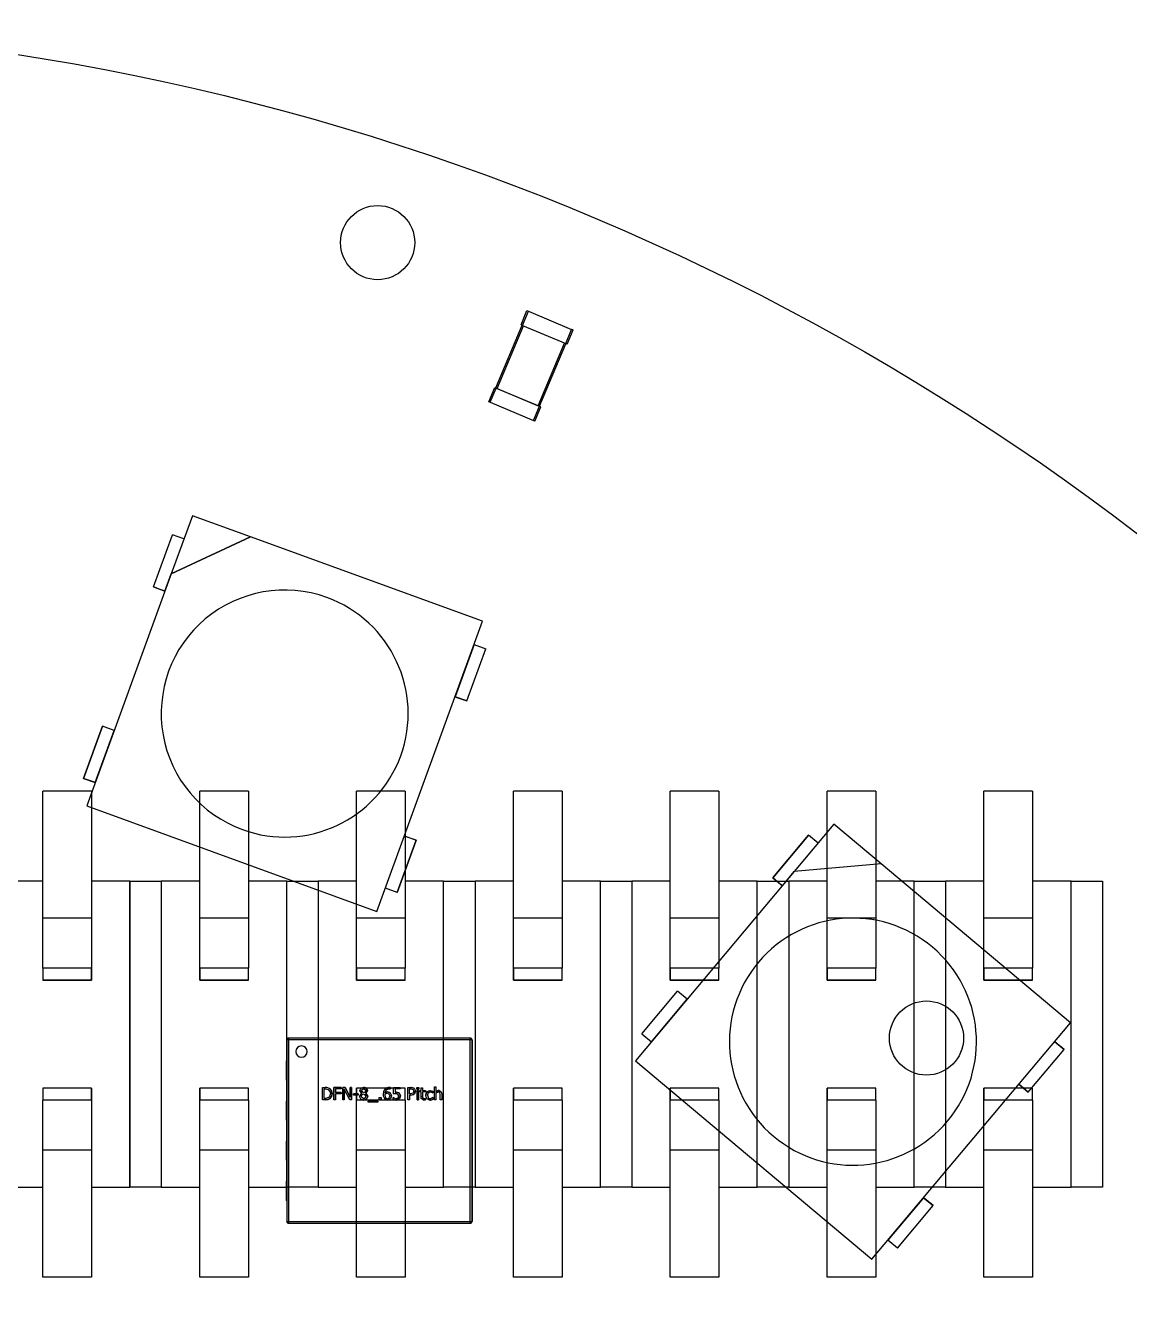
# Model space of a CAD drawing. Extents: x -39.9 to 39.9, y -39.9 to 39.9.
# Drawn here: x 6.27 to 24.15, y 19.31 to 39.9 of the extents above; entities that cross this region are included whole.
import ezdxf

# ---------------------------------------------------------------- set-up
doc = ezdxf.new("R2010")
doc.units = 0
doc.layers.get('0').update_dxf_attribs({"linetype": 'continuous'})

# ---------------------------------------------------------------- blocks, each defined once
blk = doc.blocks.new('PART__FEATURE033')
at = {"color": 0}
for p, q in [((8.972, 31.959), (8.63, 31.019)), ((9.911, 31.617), (8.972, 31.959)), ((8.339, 30.806), (8.647, 31.651)), ((9.911, 31.617), (8.63, 31.019)), ((8.63, 31.019), (9.911, 31.617)), ((8.835, 31.583), (8.647, 31.651)), ((13.67, 30.249), (9.911, 31.617)), ((8.63, 31.019), (7.262, 27.26)), ((8.527, 30.737), (8.63, 31.019)), ((8.63, 31.019), (8.527, 30.737)), ((8.339, 30.806), (8.527, 30.737)), ((11.96, 25.55), (13.67, 30.249)), ((13.533, 29.873), (13.225, 29.027)), ((13.225, 29.027), (13.533, 29.873)), ((13.533, 29.873), (13.721, 29.804)), ((13.413, 28.959), (13.721, 29.804)), ((13.413, 28.959), (13.225, 29.027)), ((7.21, 27.705), (7.518, 28.55)), ((7.518, 28.55), (7.21, 27.705)), ((7.398, 27.636), (7.706, 28.482)), ((7.706, 28.482), (7.518, 28.55)), ((7.21, 27.705), (7.398, 27.636)), ((7.262, 27.26), (11.96, 25.55)), ((12.405, 26.772), (12.593, 26.704)), ((12.285, 25.858), (12.593, 26.704)), ((12.593, 26.704), (12.285, 25.858)), ((12.285, 25.858), (12.097, 25.926))]:
    blk.add_line(p, q, dxfattribs=at)
for points in [[(8.527, 30.737), (8.48, 30.754), (8.433, 30.771), (8.386, 30.789), (8.339, 30.806)], [(13.225, 29.027), (13.272, 29.01), (13.319, 28.993), (13.366, 28.976), (13.413, 28.959)], [(7.398, 27.636), (7.351, 27.653), (7.304, 27.67), (7.257, 27.688), (7.21, 27.705)], [(12.593, 26.704), (12.546, 26.721), (12.499, 26.738), (12.452, 26.755), (12.405, 26.772)]]:
    blk.add_lwpolyline(points, dxfattribs=at)
for start, end in [(70, -110), (-110, 70)]:
    blk.add_arc((10.466, 28.755), 2, start, end, dxfattribs=at)
blk = doc.blocks.new('PART__FEATURE025')
at = {"color": 0}
for p, q in [((6.5503, 25.4426), (6.5503, 27.5)), ((7.3377, 27.5), (6.5503, 27.5)), ((7.3377, 27.5), (7.3377, 25.4426)), ((9.0903, 25.4426), (9.0903, 27.5)), ((9.8777, 27.5), (9.0903, 27.5)), ((9.8777, 27.5), (9.8777, 25.4426)), ((11.6303, 25.4426), (11.6303, 27.5)), ((12.4177, 27.5), (11.6303, 27.5)), ((12.4177, 27.5), (12.4177, 25.4426)), ((14.1703, 25.4426), (14.1703, 27.5)), ((14.9577, 27.5), (14.1703, 27.5)), ((14.9577, 27.5), (14.9577, 25.4426)), ((16.7103, 25.4426), (16.7103, 27.5)), ((17.4977, 27.5), (16.7103, 27.5)), ((17.4977, 27.5), (17.4977, 25.4426)), ((19.2503, 25.4426), (19.2503, 27.5)), ((20.0377, 27.5), (19.2503, 27.5)), ((20.0377, 27.5), (20.0377, 25.4426)), ((21.7903, 25.4426), (21.7903, 27.5)), ((22.5777, 27.5), (21.7903, 27.5)), ((22.5777, 27.5), (22.5777, 25.4426)), ((6.5503, 26.0395), (5.928, 26.0395)), ((7.96, 26.0395), (7.3377, 26.0395)), ((7.96, 26.0395), (8.468, 26.0395)), ((7.96, 21.0865), (7.96, 26.0395)), ((7.96, 26.0395), (7.96, 21.0865)), ((9.0903, 26.0395), (8.468, 26.0395)), ((8.468, 26.0395), (8.468, 21.0865)), ((8.468, 26.0395), (8.468, 21.0865)), ((10.5, 26.0395), (9.8777, 26.0395)), ((10.5, 26.0395), (11.008, 26.0395)), ((10.5, 21.0865), (10.5, 26.0395)), ((11.6303, 26.0395), (11.008, 26.0395)), ((11.008, 26.0395), (11.008, 21.0865)), ((11.008, 26.0395), (11.008, 21.0865)), ((13.04, 26.0395), (12.4177, 26.0395)), ((13.04, 26.0395), (13.548, 26.0395)), ((13.04, 21.0865), (13.04, 26.0395)), ((14.1703, 26.0395), (13.548, 26.0395)), ((13.548, 26.0395), (13.548, 21.0865)), ((13.548, 26.0395), (13.548, 21.0865)), ((15.58, 26.0395), (14.9577, 26.0395)), ((15.58, 26.0395), (16.088, 26.0395)), ((15.58, 21.0865), (15.58, 26.0395)), ((16.7103, 26.0395), (16.088, 26.0395)), ((16.088, 26.0395), (16.088, 21.0865)), ((18.12, 26.0395), (17.4977, 26.0395)), ((18.12, 26.0395), (18.628, 26.0395)), ((18.12, 21.0865), (18.12, 26.0395)), ((19.2503, 26.0395), (18.628, 26.0395)), ((18.628, 26.0395), (18.628, 21.0865)), ((20.66, 26.0395), (20.0377, 26.0395)), ((20.66, 26.0395), (21.168, 26.0395)), ((20.66, 21.0865), (20.66, 26.0395)), ((21.7903, 26.0395), (21.168, 26.0395)), ((21.168, 26.0395), (21.168, 21.0865)), ((23.2, 26.0395), (22.5777, 26.0395)), ((23.2, 26.0395), (23.708, 26.0395)), ((23.2, 21.0865), (23.2, 26.0395)), ((23.708, 26.0395), (23.708, 21.0865)), ((7.3377, 25.4426), (6.5503, 25.4426)), ((9.8777, 25.4426), (9.0903, 25.4426)), ((12.4177, 25.4426), (11.6303, 25.4426)), ((14.9577, 25.4426), (14.1703, 25.4426)), ((17.4977, 25.4426), (16.7103, 25.4426)), ((20.0377, 25.4426), (19.2503, 25.4426)), ((22.5777, 25.4426), (21.7903, 25.4426)), ((6.5503, 24.6298), (6.5503, 24.4393)), ((7.3377, 24.6298), (6.5503, 24.6298)), ((7.3377, 24.4393), (7.3377, 24.6298)), ((7.3377, 24.6298), (7.3377, 24.4393)), ((9.0903, 24.6298), (9.0903, 24.4393)), ((9.0903, 24.4393), (9.0903, 24.6298)), ((9.8777, 24.6298), (9.0903, 24.6298)), ((9.8777, 24.4393), (9.8777, 24.6298)), ((11.6303, 24.6298), (11.6303, 24.4393)), ((11.6303, 24.4393), (11.6303, 24.6298)), ((12.4177, 24.6298), (11.6303, 24.6298)), ((12.4177, 24.4393), (12.4177, 24.6298)), ((14.1703, 24.6298), (14.1703, 24.4393)), ((14.1703, 24.4393), (14.1703, 24.6298)), ((14.9577, 24.6298), (14.1703, 24.6298)), ((14.9577, 24.4393), (14.9577, 24.6298)), ((16.7103, 24.6298), (16.7103, 24.4393)), ((16.7103, 24.4393), (16.7103, 24.6298)), ((17.4977, 24.6298), (16.7103, 24.6298)), ((17.4977, 24.4393), (17.4977, 24.6298)), ((19.2503, 24.6298), (19.2503, 24.4393)), ((19.2503, 24.4393), (19.2503, 24.6298)), ((20.0377, 24.6298), (19.2503, 24.6298)), ((20.0377, 24.4393), (20.0377, 24.6298)), ((21.7903, 24.6298), (21.7903, 24.4393)), ((21.7903, 24.4393), (21.7903, 24.6298)), ((22.5777, 24.6298), (21.7903, 24.6298)), ((22.5777, 24.4393), (22.5777, 24.6298)), ((6.5503, 24.4393), (7.3377, 24.4393)), ((7.3377, 24.4393), (6.5503, 24.4393)), ((9.0903, 24.4393), (9.8777, 24.4393)), ((9.8777, 24.4393), (9.0903, 24.4393)), ((11.6303, 24.4393), (12.4177, 24.4393)), ((12.4177, 24.4393), (11.6303, 24.4393)), ((14.1703, 24.4393), (14.9577, 24.4393)), ((14.9577, 24.4393), (14.1703, 24.4393)), ((16.7103, 24.4393), (17.4977, 24.4393)), ((17.4977, 24.4393), (16.7103, 24.4393)), ((19.2503, 24.4393), (20.0377, 24.4393)), ((20.0377, 24.4393), (19.2503, 24.4393)), ((21.7903, 24.4393), (22.5777, 24.4393)), ((22.5777, 24.4393), (21.7903, 24.4393)), ((6.5503, 22.6867), (6.5503, 22.4962)), ((7.3377, 22.6867), (6.5503, 22.6867)), ((7.3377, 22.4962), (7.3377, 22.6867)), ((7.3377, 22.6867), (7.3377, 22.4962)), ((9.0903, 22.6867), (9.0903, 22.4962)), ((9.8777, 22.6867), (9.0903, 22.6867)), ((9.0903, 22.4962), (9.0903, 22.6867)), ((9.8777, 22.4962), (9.8777, 22.6867)), ((11.6303, 22.6867), (11.6303, 22.4962)), ((12.4177, 22.6867), (11.6303, 22.6867)), ((11.6303, 22.4962), (11.6303, 22.6867)), ((12.4177, 22.4962), (12.4177, 22.6867)), ((14.1703, 22.6867), (14.1703, 22.4962)), ((14.9577, 22.6867), (14.1703, 22.6867)), ((14.1703, 22.4962), (14.1703, 22.6867)), ((14.9577, 22.4962), (14.9577, 22.6867)), ((16.7103, 22.6867), (16.7103, 22.4962)), ((17.4977, 22.6867), (16.7103, 22.6867)), ((16.7103, 22.4962), (16.7103, 22.6867)), ((17.4977, 22.4962), (17.4977, 22.6867)), ((19.2503, 22.6867), (19.2503, 22.4962)), ((20.0377, 22.6867), (19.2503, 22.6867)), ((19.2503, 22.4962), (19.2503, 22.6867)), ((20.0377, 22.4962), (20.0377, 22.6867)), ((21.7903, 22.6867), (21.7903, 22.4962)), ((22.5777, 22.6867), (21.7903, 22.6867)), ((21.7903, 22.4962), (21.7903, 22.6867)), ((22.5777, 22.4962), (22.5777, 22.6867)), ((7.3377, 22.4962), (6.5503, 22.4962)), ((9.8777, 22.4962), (9.0903, 22.4962)), ((12.4177, 22.4962), (11.6303, 22.4962)), ((14.9577, 22.4962), (14.1703, 22.4962)), ((17.4977, 22.4962), (16.7103, 22.4962)), ((20.0377, 22.4962), (19.2503, 22.4962)), ((22.5777, 22.4962), (21.7903, 22.4962)), ((6.5503, 19.626), (6.5503, 21.6834)), ((7.3377, 21.6834), (6.5503, 21.6834)), ((7.3377, 21.6834), (7.3377, 19.626)), ((9.0903, 19.626), (9.0903, 21.6834)), ((9.8777, 21.6834), (9.0903, 21.6834)), ((9.8777, 21.6834), (9.8777, 19.626)), ((11.6303, 19.626), (11.6303, 21.6834)), ((12.4177, 21.6834), (11.6303, 21.6834)), ((12.4177, 21.6834), (12.4177, 19.626)), ((14.1703, 19.626), (14.1703, 21.6834)), ((14.9577, 21.6834), (14.1703, 21.6834)), ((14.9577, 21.6834), (14.9577, 19.626)), ((16.7103, 19.626), (16.7103, 21.6834)), ((17.4977, 21.6834), (16.7103, 21.6834)), ((17.4977, 21.6834), (17.4977, 19.626)), ((19.2503, 19.626), (19.2503, 21.6834)), ((20.0377, 21.6834), (19.2503, 21.6834)), ((20.0377, 21.6834), (20.0377, 19.626)), ((21.7903, 19.626), (21.7903, 21.6834)), ((22.5777, 21.6834), (21.7903, 21.6834)), ((22.5777, 21.6834), (22.5777, 19.626)), ((5.928, 21.0865), (6.5503, 21.0865)), ((7.3377, 21.0865), (7.96, 21.0865)), ((8.468, 21.0865), (7.96, 21.0865)), ((8.468, 21.0865), (9.0903, 21.0865)), ((9.8777, 21.0865), (10.5, 21.0865)), ((11.008, 21.0865), (10.5, 21.0865)), ((11.008, 21.0865), (11.6303, 21.0865)), ((12.4177, 21.0865), (13.04, 21.0865)), ((13.548, 21.0865), (13.04, 21.0865)), ((13.548, 21.0865), (14.1703, 21.0865)), ((14.9577, 21.0865), (15.58, 21.0865)), ((16.088, 21.0865), (15.58, 21.0865)), ((16.088, 21.0865), (16.7103, 21.0865)), ((17.4977, 21.0865), (18.12, 21.0865)), ((18.628, 21.0865), (18.12, 21.0865)), ((18.628, 21.0865), (19.2503, 21.0865)), ((20.0377, 21.0865), (20.66, 21.0865)), ((21.168, 21.0865), (20.66, 21.0865)), ((21.168, 21.0865), (21.7903, 21.0865)), ((22.5777, 21.0865), (23.2, 21.0865)), ((23.708, 21.0865), (23.2, 21.0865)), ((7.3377, 19.626), (6.5503, 19.626)), ((9.8777, 19.626), (9.0903, 19.626)), ((12.4177, 19.626), (11.6303, 19.626)), ((14.9577, 19.626), (14.1703, 19.626)), ((17.4977, 19.626), (16.7103, 19.626)), ((20.0377, 19.626), (19.2503, 19.626)), ((22.5777, 19.626), (21.7903, 19.626))]:
    blk.add_line(p, q, dxfattribs=at)
for points in [[(6.5503, 24.6298), (6.5503, 24.6798), (6.5503, 24.7298), (6.5503, 24.7798), (6.5503, 24.8298), (6.5503, 24.8798), (6.5503, 24.9298), (6.5503, 24.9798), (6.5503, 25.0298), (6.5503, 25.0798), (6.5503, 25.1298), (6.5503, 25.1798), (6.5503, 25.2298), (6.5503, 25.2798), (6.5503, 25.3298), (6.5503, 25.3798), (6.5503, 25.4298), (6.5503, 25.4426)], [(7.3377, 25.4426), (7.3377, 25.3926), (7.3377, 25.3426), (7.3377, 25.2926), (7.3377, 25.2426), (7.3377, 25.1926), (7.3377, 25.1426), (7.3377, 25.0926), (7.3377, 25.0426), (7.3377, 24.9926), (7.3377, 24.9426), (7.3377, 24.8926), (7.3377, 24.8426), (7.3377, 24.7926), (7.3377, 24.7426), (7.3377, 24.6926), (7.3377, 24.6426), (7.3377, 24.6298)], [(9.0903, 24.6298), (9.0903, 24.6798), (9.0903, 24.7298), (9.0903, 24.7798), (9.0903, 24.8298), (9.0903, 24.8798), (9.0903, 24.9298), (9.0903, 24.9798), (9.0903, 25.0298), (9.0903, 25.0798), (9.0903, 25.1298), (9.0903, 25.1798), (9.0903, 25.2298), (9.0903, 25.2798), (9.0903, 25.3298), (9.0903, 25.3798), (9.0903, 25.4298), (9.0903, 25.4426)], [(9.8777, 25.4426), (9.8777, 25.3926), (9.8777, 25.3426), (9.8777, 25.2926), (9.8777, 25.2426), (9.8777, 25.1926), (9.8777, 25.1426), (9.8777, 25.0926), (9.8777, 25.0426), (9.8777, 24.9926), (9.8777, 24.9426), (9.8777, 24.8926), (9.8777, 24.8426), (9.8777, 24.7926), (9.8777, 24.7426), (9.8777, 24.6926), (9.8777, 24.6426), (9.8777, 24.6298)], [(11.6303, 24.6298), (11.6303, 24.6798), (11.6303, 24.7298), (11.6303, 24.7798), (11.6303, 24.8298), (11.6303, 24.8798), (11.6303, 24.9298), (11.6303, 24.9798), (11.6303, 25.0298), (11.6303, 25.0798), (11.6303, 25.1298), (11.6303, 25.1798), (11.6303, 25.2298), (11.6303, 25.2798), (11.6303, 25.3298), (11.6303, 25.3798), (11.6303, 25.4298), (11.6303, 25.4426)], [(12.4177, 25.4426), (12.4177, 25.3926), (12.4177, 25.3426), (12.4177, 25.2926), (12.4177, 25.2426), (12.4177, 25.1926), (12.4177, 25.1426), (12.4177, 25.0926), (12.4177, 25.0426), (12.4177, 24.9926), (12.4177, 24.9426), (12.4177, 24.8926), (12.4177, 24.8426), (12.4177, 24.7926), (12.4177, 24.7426), (12.4177, 24.6926), (12.4177, 24.6426), (12.4177, 24.6298)], [(14.1703, 24.6298), (14.1703, 24.6798), (14.1703, 24.7298), (14.1703, 24.7798), (14.1703, 24.8298), (14.1703, 24.8798), (14.1703, 24.9298), (14.1703, 24.9798), (14.1703, 25.0298), (14.1703, 25.0798), (14.1703, 25.1298), (14.1703, 25.1798), (14.1703, 25.2298), (14.1703, 25.2798), (14.1703, 25.3298), (14.1703, 25.3798), (14.1703, 25.4298), (14.1703, 25.4426)], [(14.9577, 25.4426), (14.9577, 25.3926), (14.9577, 25.3426), (14.9577, 25.2926), (14.9577, 25.2426), (14.9577, 25.1926), (14.9577, 25.1426), (14.9577, 25.0926), (14.9577, 25.0426), (14.9577, 24.9926), (14.9577, 24.9426), (14.9577, 24.8926), (14.9577, 24.8426), (14.9577, 24.7926), (14.9577, 24.7426), (14.9577, 24.6926), (14.9577, 24.6426), (14.9577, 24.6298)], [(16.7103, 24.6298), (16.7103, 24.6798), (16.7103, 24.7298), (16.7103, 24.7798), (16.7103, 24.8298), (16.7103, 24.8798), (16.7103, 24.9298), (16.7103, 24.9798), (16.7103, 25.0298), (16.7103, 25.0798), (16.7103, 25.1298), (16.7103, 25.1798), (16.7103, 25.2298), (16.7103, 25.2798), (16.7103, 25.3298), (16.7103, 25.3798), (16.7103, 25.4298), (16.7103, 25.4426)], [(17.4977, 25.4426), (17.4977, 25.3926), (17.4977, 25.3426), (17.4977, 25.2926), (17.4977, 25.2426), (17.4977, 25.1926), (17.4977, 25.1426), (17.4977, 25.0926), (17.4977, 25.0426), (17.4977, 24.9926), (17.4977, 24.9426), (17.4977, 24.8926), (17.4977, 24.8426), (17.4977, 24.7926), (17.4977, 24.7426), (17.4977, 24.6926), (17.4977, 24.6426), (17.4977, 24.6298)], [(19.2503, 24.6298), (19.2503, 24.6798), (19.2503, 24.7298), (19.2503, 24.7798), (19.2503, 24.8298), (19.2503, 24.8798), (19.2503, 24.9298), (19.2503, 24.9798), (19.2503, 25.0298), (19.2503, 25.0798), (19.2503, 25.1298), (19.2503, 25.1798), (19.2503, 25.2298), (19.2503, 25.2798), (19.2503, 25.3298), (19.2503, 25.3798), (19.2503, 25.4298), (19.2503, 25.4426)], [(20.0377, 25.4426), (20.0377, 25.3926), (20.0377, 25.3426), (20.0377, 25.2926), (20.0377, 25.2426), (20.0377, 25.1926), (20.0377, 25.1426), (20.0377, 25.0926), (20.0377, 25.0426), (20.0377, 24.9926), (20.0377, 24.9426), (20.0377, 24.8926), (20.0377, 24.8426), (20.0377, 24.7926), (20.0377, 24.7426), (20.0377, 24.6926), (20.0377, 24.6426), (20.0377, 24.6298)], [(21.7903, 24.6298), (21.7903, 24.6798), (21.7903, 24.7298), (21.7903, 24.7798), (21.7903, 24.8298), (21.7903, 24.8798), (21.7903, 24.9298), (21.7903, 24.9798), (21.7903, 25.0298), (21.7903, 25.0798), (21.7903, 25.1298), (21.7903, 25.1798), (21.7903, 25.2298), (21.7903, 25.2798), (21.7903, 25.3298), (21.7903, 25.3798), (21.7903, 25.4298), (21.7903, 25.4426)], [(22.5777, 25.4426), (22.5777, 25.3926), (22.5777, 25.3426), (22.5777, 25.2926), (22.5777, 25.2426), (22.5777, 25.1926), (22.5777, 25.1426), (22.5777, 25.0926), (22.5777, 25.0426), (22.5777, 24.9926), (22.5777, 24.9426), (22.5777, 24.8926), (22.5777, 24.8426), (22.5777, 24.7926), (22.5777, 24.7426), (22.5777, 24.6926), (22.5777, 24.6426), (22.5777, 24.6298)], [(6.5503, 21.6834), (6.5503, 21.7334), (6.5503, 21.7834), (6.5503, 21.8334), (6.5503, 21.8834), (6.5503, 21.9334), (6.5503, 21.9834), (6.5503, 22.0334), (6.5503, 22.0834), (6.5503, 22.1334), (6.5503, 22.1834), (6.5503, 22.2334), (6.5503, 22.2834), (6.5503, 22.3334), (6.5503, 22.3834), (6.5503, 22.4334), (6.5503, 22.4834), (6.5503, 22.4962)], [(7.3377, 22.4962), (7.3377, 22.4462), (7.3377, 22.3962), (7.3377, 22.3462), (7.3377, 22.2962), (7.3377, 22.2462), (7.3377, 22.1962), (7.3377, 22.1462), (7.3377, 22.0962), (7.3377, 22.0462), (7.3377, 21.9962), (7.3377, 21.9462), (7.3377, 21.8962), (7.3377, 21.8462), (7.3377, 21.7962), (7.3377, 21.7462), (7.3377, 21.6962), (7.3377, 21.6834)], [(9.0903, 21.6834), (9.0903, 21.7334), (9.0903, 21.7834), (9.0903, 21.8334), (9.0903, 21.8834), (9.0903, 21.9334), (9.0903, 21.9834), (9.0903, 22.0334), (9.0903, 22.0834), (9.0903, 22.1334), (9.0903, 22.1834), (9.0903, 22.2334), (9.0903, 22.2834), (9.0903, 22.3334), (9.0903, 22.3834), (9.0903, 22.4334), (9.0903, 22.4834), (9.0903, 22.4962)], [(9.8777, 22.4962), (9.8777, 22.4462), (9.8777, 22.3962), (9.8777, 22.3462), (9.8777, 22.2962), (9.8777, 22.2462), (9.8777, 22.1962), (9.8777, 22.1462), (9.8777, 22.0962), (9.8777, 22.0462), (9.8777, 21.9962), (9.8777, 21.9462), (9.8777, 21.8962), (9.8777, 21.8462), (9.8777, 21.7962), (9.8777, 21.7462), (9.8777, 21.6962), (9.8777, 21.6834)], [(11.6303, 21.6834), (11.6303, 21.7334), (11.6303, 21.7834), (11.6303, 21.8334), (11.6303, 21.8834), (11.6303, 21.9334), (11.6303, 21.9834), (11.6303, 22.0334), (11.6303, 22.0834), (11.6303, 22.1334), (11.6303, 22.1834), (11.6303, 22.2334), (11.6303, 22.2834), (11.6303, 22.3334), (11.6303, 22.3834), (11.6303, 22.4334), (11.6303, 22.4834), (11.6303, 22.4962)], [(12.4177, 22.4962), (12.4177, 22.4462), (12.4177, 22.3962), (12.4177, 22.3462), (12.4177, 22.2962), (12.4177, 22.2462), (12.4177, 22.1962), (12.4177, 22.1462), (12.4177, 22.0962), (12.4177, 22.0462), (12.4177, 21.9962), (12.4177, 21.9462), (12.4177, 21.8962), (12.4177, 21.8462), (12.4177, 21.7962), (12.4177, 21.7462), (12.4177, 21.6962), (12.4177, 21.6834)], [(14.1703, 21.6834), (14.1703, 21.7334), (14.1703, 21.7834), (14.1703, 21.8334), (14.1703, 21.8834), (14.1703, 21.9334), (14.1703, 21.9834), (14.1703, 22.0334), (14.1703, 22.0834), (14.1703, 22.1334), (14.1703, 22.1834), (14.1703, 22.2334), (14.1703, 22.2834), (14.1703, 22.3334), (14.1703, 22.3834), (14.1703, 22.4334), (14.1703, 22.4834), (14.1703, 22.4962)], [(14.9577, 22.4962), (14.9577, 22.4462), (14.9577, 22.3962), (14.9577, 22.3462), (14.9577, 22.2962), (14.9577, 22.2462), (14.9577, 22.1962), (14.9577, 22.1462), (14.9577, 22.0962), (14.9577, 22.0462), (14.9577, 21.9962), (14.9577, 21.9462), (14.9577, 21.8962), (14.9577, 21.8462), (14.9577, 21.7962), (14.9577, 21.7462), (14.9577, 21.6962), (14.9577, 21.6834)], [(16.7103, 21.6834), (16.7103, 21.7334), (16.7103, 21.7834), (16.7103, 21.8334), (16.7103, 21.8834), (16.7103, 21.9334), (16.7103, 21.9834), (16.7103, 22.0334), (16.7103, 22.0834), (16.7103, 22.1334), (16.7103, 22.1834), (16.7103, 22.2334), (16.7103, 22.2834), (16.7103, 22.3334), (16.7103, 22.3834), (16.7103, 22.4334), (16.7103, 22.4834), (16.7103, 22.4962)], [(17.4977, 22.4962), (17.4977, 22.4462), (17.4977, 22.3962), (17.4977, 22.3462), (17.4977, 22.2962), (17.4977, 22.2462), (17.4977, 22.1962), (17.4977, 22.1462), (17.4977, 22.0962), (17.4977, 22.0462), (17.4977, 21.9962), (17.4977, 21.9462), (17.4977, 21.8962), (17.4977, 21.8462), (17.4977, 21.7962), (17.4977, 21.7462), (17.4977, 21.6962), (17.4977, 21.6834)], [(19.2503, 21.6834), (19.2503, 21.7334), (19.2503, 21.7834), (19.2503, 21.8334), (19.2503, 21.8834), (19.2503, 21.9334), (19.2503, 21.9834), (19.2503, 22.0334), (19.2503, 22.0834), (19.2503, 22.1334), (19.2503, 22.1834), (19.2503, 22.2334), (19.2503, 22.2834), (19.2503, 22.3334), (19.2503, 22.3834), (19.2503, 22.4334), (19.2503, 22.4834), (19.2503, 22.4962)], [(20.0377, 22.4962), (20.0377, 22.4462), (20.0377, 22.3962), (20.0377, 22.3462), (20.0377, 22.2962), (20.0377, 22.2462), (20.0377, 22.1962), (20.0377, 22.1462), (20.0377, 22.0962), (20.0377, 22.0462), (20.0377, 21.9962), (20.0377, 21.9462), (20.0377, 21.8962), (20.0377, 21.8462), (20.0377, 21.7962), (20.0377, 21.7462), (20.0377, 21.6962), (20.0377, 21.6834)], [(21.7903, 21.6834), (21.7903, 21.7334), (21.7903, 21.7834), (21.7903, 21.8334), (21.7903, 21.8834), (21.7903, 21.9334), (21.7903, 21.9834), (21.7903, 22.0334), (21.7903, 22.0834), (21.7903, 22.1334), (21.7903, 22.1834), (21.7903, 22.2334), (21.7903, 22.2834), (21.7903, 22.3334), (21.7903, 22.3834), (21.7903, 22.4334), (21.7903, 22.4834), (21.7903, 22.4962)], [(22.5777, 22.4962), (22.5777, 22.4462), (22.5777, 22.3962), (22.5777, 22.3462), (22.5777, 22.2962), (22.5777, 22.2462), (22.5777, 22.1962), (22.5777, 22.1462), (22.5777, 22.0962), (22.5777, 22.0462), (22.5777, 21.9962), (22.5777, 21.9462), (22.5777, 21.8962), (22.5777, 21.8462), (22.5777, 21.7962), (22.5777, 21.7462), (22.5777, 21.6962), (22.5777, 21.6834)], [(9.0903, 21.4548), (9.0903, 21.5048), (9.0903, 21.5548), (9.0903, 21.6048), (9.0903, 21.6548), (9.0903, 21.6834)], [(11.6303, 21.4548), (11.6303, 21.5048), (11.6303, 21.5548), (11.6303, 21.6048), (11.6303, 21.6548), (11.6303, 21.6834)], [(14.1703, 21.4548), (14.1703, 21.5048), (14.1703, 21.5548), (14.1703, 21.6048), (14.1703, 21.6548), (14.1703, 21.6834)]]:
    blk.add_lwpolyline(points, dxfattribs=at)
blk = doc.blocks.new('PART__FEATURE054')
at = {"color": 0}
for p, q in [((14.293, 35.05), (14.39, 35.28)), ((14.316, 35.04), (14.413, 35.271)), ((14.413, 35.271), (15.113, 34.976)), ((13.885, 34.028), (14.311, 35.042)), ((13.885, 34.028), (14.311, 35.042)), ((13.908, 34.018), (14.334, 35.033)), ((14.316, 35.04), (15.017, 34.746)), ((15.017, 34.746), (15.113, 34.976)), ((15.04, 34.736), (15.136, 34.967)), ((15.04, 34.736), (15.136, 34.967)), ((14.572, 33.739), (14.998, 34.754)), ((14.595, 33.73), (15.021, 34.744)), ((14.595, 33.73), (15.021, 34.744)), ((13.77, 33.805), (13.867, 34.036)), ((13.793, 33.796), (13.89, 34.026)), ((13.89, 34.026), (14.59, 33.732)), ((13.908, 34.018), (14.572, 33.739)), ((13.793, 33.796), (14.493, 33.501)), ((14.493, 33.501), (14.59, 33.732)), ((14.516, 33.492), (14.613, 33.722)), ((14.516, 33.492), (14.613, 33.722))]:
    blk.add_line(p, q, dxfattribs=at)
for points in [[(14.39, 35.28), (14.413, 35.271)], [(14.293, 35.05), (14.316, 35.04)], [(15.136, 34.967), (15.113, 34.976)], [(15.04, 34.736), (15.017, 34.746)], [(13.867, 34.036), (13.89, 34.026)], [(13.89, 34.026), (13.908, 34.018)], [(13.77, 33.805), (13.793, 33.796)], [(14.59, 33.732), (14.572, 33.739)], [(14.613, 33.722), (14.59, 33.732)], [(14.516, 33.492), (14.493, 33.501)]]:
    blk.add_lwpolyline(points, dxfattribs=at)
blk = doc.blocks.new('PART__FEATURE009')
at = {"color": 0}
for p, q in [((10.5, 23.47), (10.5, 20.53)), ((13.47, 23.5), (10.53, 23.5)), ((13.47, 23.47), (10.53, 23.47)), ((10.53, 23.47), (10.53, 20.53)), ((13.47, 20.53), (13.47, 23.47)), ((13.5, 20.53), (13.5, 23.47)), ((13.5, 23.47), (13.5, 23.13)), ((10.49, 23.13), (10.49, 22.82)), ((10.5, 23.13), (10.49, 23.13)), ((13.5, 22.82), (13.5, 23.13)), ((13.5, 23.13), (13.51, 23.13)), ((13.51, 22.82), (13.51, 23.13)), ((10.5, 22.82), (10.49, 22.82)), ((11.076, 22.499), (11.076, 22.699)), ((11.076, 22.699), (11.122, 22.699)), ((11.103, 22.676), (11.123, 22.676)), ((11.103, 22.522), (11.103, 22.676)), ((11.263, 22.499), (11.263, 22.699)), ((11.263, 22.699), (11.382, 22.699)), ((11.382, 22.699), (11.263, 22.699)), ((11.382, 22.676), (11.289, 22.676)), ((11.289, 22.676), (11.289, 22.619)), ((11.289, 22.619), (11.289, 22.676)), ((11.382, 22.699), (11.382, 22.676)), ((11.382, 22.676), (11.382, 22.699)), ((11.406, 22.699), (11.444, 22.699)), ((11.406, 22.499), (11.406, 22.699)), ((11.444, 22.699), (11.406, 22.699)), ((11.52, 22.499), (11.431, 22.672)), ((11.431, 22.672), (11.431, 22.499)), ((11.431, 22.499), (11.431, 22.672)), ((11.444, 22.699), (11.525, 22.541)), ((11.525, 22.541), (11.444, 22.699)), ((11.525, 22.541), (11.525, 22.699)), ((11.525, 22.699), (11.549, 22.699)), ((11.549, 22.699), (11.525, 22.699)), ((11.549, 22.699), (11.549, 22.499)), ((11.549, 22.499), (11.549, 22.699)), ((12.177, 22.675), (12.175, 22.675)), ((12.177, 22.7), (12.177, 22.675)), ((12.228, 22.596), (12.228, 22.699)), ((12.228, 22.699), (12.338, 22.699)), ((12.338, 22.676), (12.254, 22.676)), ((12.254, 22.676), (12.254, 22.623)), ((12.338, 22.699), (12.338, 22.676)), ((12.459, 22.499), (12.459, 22.699)), ((12.459, 22.699), (12.51, 22.699)), ((12.486, 22.676), (12.508, 22.676)), ((12.486, 22.597), (12.486, 22.676)), ((12.608, 22.674), (12.608, 22.701)), ((12.608, 22.701), (12.637, 22.701)), ((12.637, 22.674), (12.608, 22.674)), ((12.608, 22.674), (12.637, 22.674)), ((12.61, 22.499), (12.61, 22.649)), ((12.61, 22.649), (12.635, 22.649)), ((12.635, 22.649), (12.635, 22.499)), ((12.635, 22.499), (12.635, 22.649)), ((12.637, 22.701), (12.637, 22.674)), ((12.637, 22.674), (12.637, 22.701)), ((12.657, 22.629), (12.657, 22.649)), ((12.657, 22.649), (12.674, 22.649)), ((12.674, 22.649), (12.674, 22.693)), ((12.674, 22.693), (12.699, 22.693)), ((12.699, 22.693), (12.699, 22.649)), ((12.699, 22.649), (12.745, 22.649)), ((12.745, 22.649), (12.745, 22.629)), ((12.891, 22.499), (12.891, 22.708)), ((12.891, 22.708), (12.916, 22.708)), ((12.916, 22.708), (12.916, 22.633)), ((13.5, 22.82), (13.5, 22.48)), ((13.5, 22.82), (13.51, 22.82)), ((10.49, 22.48), (10.49, 22.17)), ((10.5, 22.48), (10.49, 22.48)), ((11.122, 22.499), (11.076, 22.499)), ((11.123, 22.522), (11.103, 22.522)), ((11.289, 22.499), (11.263, 22.499)), ((11.289, 22.619), (11.379, 22.619)), ((11.379, 22.619), (11.289, 22.619)), ((11.289, 22.596), (11.289, 22.499)), ((11.379, 22.596), (11.289, 22.596)), ((11.289, 22.499), (11.289, 22.596)), ((11.379, 22.619), (11.379, 22.596)), ((11.379, 22.596), (11.379, 22.619)), ((11.431, 22.499), (11.406, 22.499)), ((11.549, 22.499), (11.52, 22.499)), ((11.582, 22.599), (11.658, 22.599)), ((11.582, 22.575), (11.582, 22.599)), ((11.658, 22.599), (11.582, 22.599)), ((11.658, 22.575), (11.582, 22.575)), ((11.658, 22.599), (11.658, 22.575)), ((11.658, 22.575), (11.658, 22.599)), ((11.817, 22.459), (11.817, 22.476)), ((11.817, 22.476), (11.972, 22.476)), ((11.972, 22.476), (11.817, 22.476)), ((11.972, 22.459), (11.817, 22.459)), ((11.972, 22.476), (11.972, 22.459)), ((11.972, 22.459), (11.972, 22.476)), ((11.995, 22.499), (11.995, 22.538)), ((11.995, 22.538), (12.027, 22.538)), ((12.027, 22.499), (11.995, 22.499)), ((11.995, 22.499), (12.027, 22.499)), ((12.027, 22.538), (12.027, 22.499)), ((12.027, 22.499), (12.027, 22.538)), ((12.22, 22.506), (12.22, 22.535)), ((12.22, 22.535), (12.222, 22.535)), ((12.486, 22.499), (12.459, 22.499)), ((12.504, 22.597), (12.486, 22.597)), ((12.508, 22.574), (12.486, 22.574)), ((12.486, 22.574), (12.486, 22.499)), ((12.635, 22.499), (12.61, 22.499)), ((12.61, 22.499), (12.635, 22.499)), ((12.674, 22.629), (12.657, 22.629)), ((12.674, 22.545), (12.674, 22.629)), ((12.745, 22.629), (12.699, 22.629)), ((12.699, 22.629), (12.699, 22.557)), ((12.744, 22.523), (12.745, 22.523)), ((12.745, 22.523), (12.745, 22.501)), ((12.868, 22.613), (12.866, 22.613)), ((12.866, 22.536), (12.868, 22.536)), ((12.868, 22.641), (12.868, 22.613)), ((12.868, 22.536), (12.868, 22.508)), ((12.916, 22.499), (12.891, 22.499)), ((12.916, 22.612), (12.916, 22.499)), ((12.983, 22.499), (12.983, 22.585)), ((13.009, 22.499), (12.983, 22.499)), ((13.009, 22.597), (13.009, 22.499)), ((13.5, 22.17), (13.5, 22.48)), ((13.5, 22.48), (13.51, 22.48)), ((13.51, 22.17), (13.51, 22.48)), ((10.5, 22.17), (10.49, 22.17)), ((13.5, 22.17), (13.5, 21.83)), ((13.5, 22.17), (13.51, 22.17)), ((10.49, 21.83), (10.49, 21.52)), ((10.5, 21.83), (10.49, 21.83)), ((13.5, 21.52), (13.5, 21.83)), ((13.5, 21.83), (13.51, 21.83)), ((13.51, 21.52), (13.51, 21.83)), ((10.5, 21.52), (10.49, 21.52)), ((13.5, 21.52), (13.5, 21.18)), ((13.5, 21.52), (13.51, 21.52)), ((10.49, 21.18), (10.49, 20.87)), ((10.5, 21.18), (10.49, 21.18)), ((13.5, 20.87), (13.5, 21.18)), ((13.5, 21.18), (13.51, 21.18)), ((13.51, 20.87), (13.51, 21.18)), ((10.5, 20.87), (10.49, 20.87)), ((13.5, 20.87), (13.5, 20.53)), ((13.5, 20.87), (13.51, 20.87)), ((10.53, 20.53), (13.47, 20.53)), ((10.53, 20.5), (13.47, 20.5))]:
    blk.add_line(p, q, dxfattribs=at)
for points in [[(10.53, 23.47), (10.5, 23.47)], [(10.53, 23.5), (10.53, 23.47)], [(13.47, 23.47), (13.47, 23.5)], [(13.5, 23.47), (13.47, 23.47)], [(11.122, 22.699), (11.171, 22.694), (11.193, 22.683)], [(11.193, 22.683), (11.146, 22.698), (11.122, 22.699)], [(11.123, 22.676), (11.172, 22.667), (11.176, 22.664)], [(11.176, 22.664), (11.204, 22.624), (11.206, 22.6)], [(11.193, 22.683), (11.225, 22.646), (11.234, 22.599)], [(11.234, 22.599), (11.224, 22.648), (11.193, 22.683)], [(11.684, 22.651), (11.707, 22.693), (11.745, 22.704)], [(11.713, 22.607), (11.685, 22.645), (11.684, 22.651)], [(11.684, 22.651), (11.708, 22.61), (11.713, 22.607)], [(11.711, 22.654), (11.744, 22.684), (11.744, 22.684)], [(11.711, 22.654), (11.744, 22.684), (11.744, 22.684)], [(11.73, 22.625), (11.711, 22.654)], [(11.73, 22.625), (11.711, 22.654)], [(11.744, 22.684), (11.778, 22.655), (11.778, 22.653)], [(11.745, 22.704), (11.79, 22.688), (11.805, 22.653)], [(11.805, 22.653), (11.781, 22.695), (11.745, 22.704)], [(11.778, 22.653), (11.758, 22.613)], [(11.805, 22.653), (11.782, 22.61), (11.774, 22.605)], [(11.774, 22.605), (11.804, 22.644), (11.805, 22.653)], [(12.064, 22.587), (12.07, 22.637), (12.086, 22.671)], [(12.086, 22.671), (12.126, 22.699), (12.154, 22.703)], [(12.15, 22.68), (12.107, 22.659), (12.092, 22.613)], [(12.092, 22.613), (12.107, 22.66), (12.15, 22.68)], [(12.175, 22.675), (12.15, 22.68)], [(12.15, 22.68), (12.175, 22.675)], [(12.154, 22.703), (12.177, 22.7)], [(12.177, 22.7), (12.154, 22.703)], [(12.508, 22.676), (12.544, 22.669)], [(12.508, 22.676), (12.544, 22.669)], [(12.51, 22.699), (12.558, 22.689), (12.562, 22.687)], [(12.562, 22.687), (12.514, 22.699), (12.51, 22.699)], [(12.544, 22.669), (12.558, 22.638)], [(12.544, 22.669), (12.558, 22.638)], [(12.562, 22.687), (12.586, 22.645), (12.586, 22.639)], [(12.773, 22.632), (12.817, 22.653), (12.824, 22.653)], [(12.824, 22.653), (12.868, 22.641)], [(12.916, 22.633), (12.96, 22.654), (12.962, 22.654)], [(12.962, 22.654), (12.917, 22.634), (12.916, 22.633)], [(12.962, 22.654), (13.002, 22.63), (13.009, 22.597)], [(11.193, 22.515), (11.146, 22.5), (11.122, 22.499)], [(11.122, 22.499), (11.172, 22.505), (11.193, 22.515)], [(11.178, 22.536), (11.131, 22.523), (11.123, 22.522)], [(11.206, 22.6), (11.194, 22.552), (11.178, 22.536)], [(11.234, 22.599), (11.223, 22.551), (11.193, 22.515)], [(11.193, 22.515), (11.225, 22.553), (11.234, 22.599)], [(11.679, 22.555), (11.7, 22.598), (11.713, 22.607)], [(11.697, 22.512), (11.679, 22.555)], [(11.745, 22.495), (11.698, 22.51), (11.697, 22.512)], [(11.697, 22.512), (11.742, 22.495), (11.745, 22.495)], [(11.706, 22.557), (11.729, 22.599), (11.729, 22.599)], [(11.706, 22.557), (11.729, 22.599), (11.729, 22.599)], [(11.745, 22.515), (11.708, 22.543), (11.706, 22.557)], [(11.745, 22.515), (11.708, 22.543), (11.706, 22.557)], [(11.729, 22.599), (11.759, 22.587)], [(11.758, 22.613), (11.73, 22.625)], [(11.758, 22.613), (11.73, 22.625)], [(11.81, 22.555), (11.79, 22.511), (11.745, 22.495)], [(11.745, 22.495), (11.79, 22.512), (11.81, 22.555)], [(11.782, 22.553), (11.755, 22.516), (11.745, 22.515)], [(11.782, 22.553), (11.755, 22.516), (11.745, 22.515)], [(11.759, 22.587), (11.768, 22.581)], [(11.759, 22.587), (11.782, 22.553)], [(11.774, 22.605), (11.808, 22.571), (11.81, 22.555)], [(11.81, 22.555), (11.788, 22.597), (11.774, 22.605)], [(12.086, 22.513), (12.066, 22.558), (12.064, 22.587)], [(12.13, 22.495), (12.086, 22.513)], [(12.086, 22.513), (12.13, 22.495)], [(12.091, 22.581), (12.092, 22.594)], [(12.091, 22.581), (12.092, 22.594)], [(12.106, 22.528), (12.091, 22.575), (12.091, 22.581)], [(12.106, 22.528), (12.091, 22.575), (12.091, 22.581)], [(12.092, 22.613), (12.134, 22.627)], [(12.134, 22.627), (12.092, 22.613)], [(12.092, 22.594), (12.128, 22.605)], [(12.092, 22.594), (12.128, 22.605)], [(12.131, 22.517), (12.106, 22.528)], [(12.128, 22.605), (12.153, 22.598)], [(12.128, 22.605), (12.153, 22.598)], [(12.175, 22.514), (12.13, 22.495)], [(12.13, 22.495), (12.175, 22.514)], [(12.167, 22.563), (12.146, 22.52), (12.131, 22.517)], [(12.134, 22.627), (12.172, 22.615)], [(12.172, 22.615), (12.134, 22.627)], [(12.153, 22.598), (12.167, 22.563)], [(12.172, 22.615), (12.194, 22.572), (12.194, 22.564)], [(12.194, 22.564), (12.178, 22.61), (12.172, 22.615)], [(12.194, 22.564), (12.179, 22.518), (12.175, 22.514)], [(12.175, 22.514), (12.194, 22.559), (12.194, 22.564)], [(12.272, 22.495), (12.223, 22.505), (12.22, 22.506)], [(12.22, 22.506), (12.268, 22.495), (12.272, 22.495)], [(12.222, 22.535), (12.243, 22.524)], [(12.243, 22.524), (12.222, 22.535)], [(12.268, 22.601), (12.228, 22.596)], [(12.228, 22.596), (12.268, 22.601)], [(12.243, 22.524), (12.273, 22.518)], [(12.254, 22.623), (12.272, 22.624)], [(12.3, 22.592), (12.268, 22.601)], [(12.268, 22.601), (12.3, 22.592)], [(12.272, 22.624), (12.318, 22.611)], [(12.318, 22.611), (12.272, 22.624)], [(12.321, 22.515), (12.277, 22.495), (12.272, 22.495)], [(12.272, 22.495), (12.318, 22.512), (12.321, 22.515)], [(12.273, 22.518), (12.301, 22.53)], [(12.301, 22.53), (12.273, 22.518)], [(12.312, 22.563), (12.3, 22.592)], [(12.301, 22.53), (12.312, 22.563)], [(12.312, 22.563), (12.301, 22.53)], [(12.318, 22.611), (12.339, 22.568), (12.339, 22.563)], [(12.339, 22.563), (12.322, 22.608), (12.318, 22.611)], [(12.339, 22.563), (12.323, 22.517), (12.321, 22.515)], [(12.321, 22.515), (12.339, 22.56), (12.339, 22.563)], [(12.547, 22.609), (12.504, 22.597)], [(12.568, 22.595), (12.523, 22.575), (12.508, 22.574)], [(12.508, 22.574), (12.556, 22.585), (12.568, 22.595)], [(12.558, 22.638), (12.547, 22.609)], [(12.586, 22.639), (12.568, 22.595)], [(12.568, 22.595), (12.586, 22.639)], [(12.717, 22.496), (12.677, 22.521), (12.674, 22.545)], [(12.699, 22.557), (12.702, 22.528)], [(12.702, 22.528), (12.699, 22.557)], [(12.702, 22.528), (12.724, 22.518)], [(12.724, 22.518), (12.702, 22.528)], [(12.745, 22.501), (12.717, 22.496)], [(12.717, 22.496), (12.745, 22.501)], [(12.724, 22.518), (12.744, 22.523)], [(12.744, 22.523), (12.724, 22.518)], [(12.754, 22.574), (12.765, 22.622), (12.773, 22.632)], [(12.773, 22.632), (12.754, 22.587), (12.754, 22.574)], [(12.773, 22.515), (12.754, 22.561), (12.754, 22.574)], [(12.824, 22.496), (12.777, 22.511), (12.773, 22.515)], [(12.773, 22.515), (12.818, 22.496), (12.824, 22.496)], [(12.823, 22.631), (12.785, 22.604), (12.78, 22.574)], [(12.78, 22.574), (12.795, 22.62), (12.823, 22.631)], [(12.78, 22.574), (12.796, 22.528), (12.823, 22.518)], [(12.849, 22.624), (12.823, 22.631)], [(12.823, 22.631), (12.849, 22.624)], [(12.823, 22.518), (12.866, 22.536)], [(12.866, 22.536), (12.823, 22.518)], [(12.848, 22.5), (12.824, 22.496)], [(12.824, 22.496), (12.848, 22.5)], [(12.868, 22.508), (12.848, 22.5)], [(12.848, 22.5), (12.868, 22.508)], [(12.866, 22.613), (12.849, 22.624)], [(12.849, 22.624), (12.866, 22.613)], [(12.955, 22.63), (12.916, 22.612)], [(12.916, 22.612), (12.955, 22.63)], [(12.979, 22.618), (12.955, 22.63)], [(12.955, 22.63), (12.979, 22.618)], [(12.983, 22.585), (12.979, 22.618)], [(13.5, 21.18), (13.5, 21.18)], [(10.5, 20.53), (10.53, 20.53)], [(10.53, 20.53), (10.53, 20.5)], [(13.47, 20.53), (13.5, 20.53)], [(13.47, 20.5), (13.47, 20.53)]]:
    blk.add_lwpolyline(points, dxfattribs=at)
for centre, radius, start, end in [((10.53, 23.47), 0.03, 90, -180), ((13.47, 23.47), 0.03, 0, 90), ((10.738, 23.281), 0.0914, 0, -180), ((10.738, 23.281), 0.0914, -180, 0), ((10.53, 20.53), 0.03, -180, -90), ((13.47, 20.53), 0.03, -90, 0)]:
    blk.add_arc(centre, radius, start, end, dxfattribs=at)
blk = doc.blocks.new('PART__FEATURE')
at = {"color": 0}
for centre, radius in [((0, 0), 39.898), ((11.971, 36.381), 0.6), ((20.86, 23.5), 0.6)]:
    blk.add_circle(centre, radius, dxfattribs=at)
blk = doc.blocks.new('PART__FEATURE034')
at = {"color": 0}
for p, q in [((18.372, 26.096), (18.951, 26.785)), ((18.951, 26.785), (18.372, 26.096)), ((19.361, 26.963), (18.718, 26.197)), ((19.104, 26.657), (18.951, 26.785)), ((20.127, 26.32), (19.361, 26.963)), ((18.718, 26.197), (16.147, 23.133)), ((18.526, 25.967), (18.718, 26.197)), ((20.127, 26.32), (18.718, 26.197)), ((23.191, 23.749), (20.127, 26.32)), ((18.372, 26.096), (18.526, 25.967)), ((16.251, 23.568), (16.83, 24.257)), ((16.404, 23.439), (16.983, 24.129)), ((16.983, 24.129), (16.83, 24.257)), ((19.977, 19.919), (23.191, 23.749)), ((16.251, 23.568), (16.404, 23.439)), ((22.509, 22.625), (23.087, 23.314)), ((22.934, 23.443), (23.087, 23.314)), ((16.147, 23.133), (19.977, 19.919)), ((22.509, 22.625), (22.356, 22.753)), ((20.813, 20.915), (20.235, 20.225)), ((20.813, 20.915), (20.235, 20.225)), ((20.813, 20.915), (20.966, 20.786)), ((20.388, 20.097), (20.966, 20.786)), ((20.388, 20.097), (20.235, 20.225))]:
    blk.add_line(p, q, dxfattribs=at)
for points in [[(18.526, 25.967), (18.487, 25.999), (18.449, 26.031), (18.411, 26.064), (18.372, 26.096)], [(23.087, 23.314), (23.049, 23.346), (23.011, 23.378), (22.973, 23.411), (22.934, 23.443)], [(22.356, 22.753), (22.394, 22.721), (22.432, 22.689), (22.471, 22.657), (22.509, 22.625)], [(20.966, 20.786), (20.928, 20.818), (20.89, 20.85), (20.851, 20.883), (20.813, 20.915)]]:
    blk.add_lwpolyline(points, dxfattribs=at)
for start, end in [(50, -130), (-130, 50)]:
    blk.add_arc((19.669, 23.441), 2, start, end, dxfattribs=at)

msp = doc.modelspace()

# ---------------------------------------------------------------- block references
at = {"color": 0}
for name in ['PART__FEATURE', 'PART__FEATURE054', 'PART__FEATURE033', 'PART__FEATURE025', 'PART__FEATURE034', 'PART__FEATURE009']:
    msp.add_blockref(name, (0, 0), dxfattribs=at)

doc.saveas('drawing.dxf')
